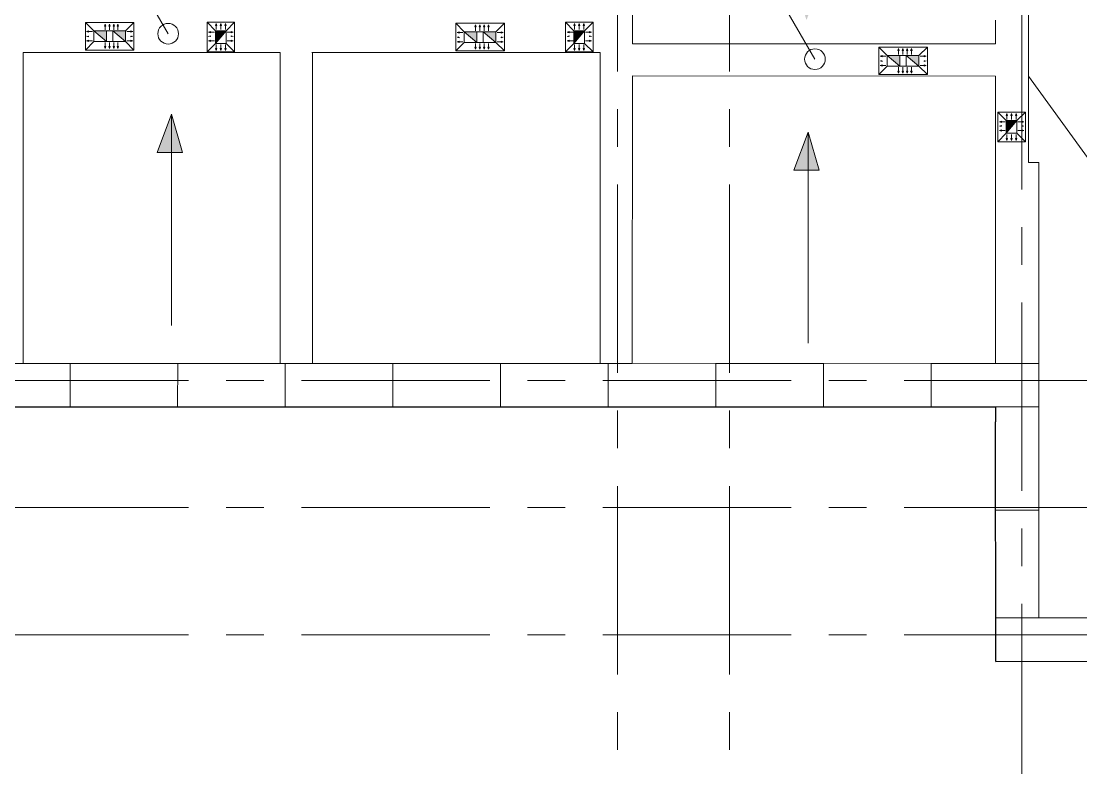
# Model space of a CAD drawing. Header units: millimetres. Extents: x -689206 to 4969298, y -1019800 to 703299.
# Drawn here: x 668701 to 681201, y -646991 to -638185 of the extents above; entities that cross this region are included whole.
import ezdxf

# ---------------------------------------------------------------- set-up
doc = ezdxf.new("R2010")
doc.units = ezdxf.units.MM
doc.linetypes.add('JIS_02_4.0', pattern=[5.5, 4, -1.5])
doc.linetypes.add('осеваяX2', pattern=[101.6, 63.5, -12.7, 12.7, -12.7])
doc.layers.add('кровля', color=211, linetype='Continuous')
doc.layers.add('четотам', color=7, linetype='Continuous')
for name, color, linetype, lineweight in [('несущие', 7, 'Continuous', 30), ('РАЗМЕРЫ', 7, 'Continuous', 9), ('сваи', 7, 'JIS_02_4.0', 30), ('стены', 7, 'Continuous', 20)]:
    doc.layers.add(name, color=color, linetype=linetype, lineweight=lineweight)

msp = doc.modelspace()

# ---------------------------------------------------------------- hatches: boundary and pattern name
at = {"layer": 'кровля', "lineweight": 5}
h = msp.add_hatch(color=7, dxfattribs=at)
h.dxf.hatch_style = 1
h.paths.add_polyline_path([(669689.8, -638242.2), (669698, -638242.2), (669689.8, -638218.5)])
h.paths.add_polyline_path([(669681.7, -638242.2), (669689.8, -638242.2), (669689.8, -638218.5)])
h = msp.add_hatch(color=7, dxfattribs=at)
h.dxf.hatch_style = 1
h.paths.add_polyline_path([(669741.1, -638218.5), (669733, -638242.2), (669741.1, -638242.2)])
h.paths.add_polyline_path([(669741.1, -638218.5), (669741.1, -638242.2), (669749.2, -638242.2)])
h = msp.add_hatch(color=7, dxfattribs=at)
h.dxf.hatch_style = 1
h.paths.add_polyline_path([(669792.3, -638218.5), (669784.2, -638242.2), (669792.3, -638242.2)])
h.paths.add_polyline_path([(669792.3, -638218.5), (669792.3, -638242.2), (669800.5, -638242.2)])
h = msp.add_hatch(color=7, dxfattribs=at)
h.dxf.hatch_style = 1
h.paths.add_polyline_path([(669842.1, -638218.5), (669834, -638242.2), (669842.1, -638242.2)])
h.paths.add_polyline_path([(669842.1, -638218.5), (669842.1, -638242.2), (669850.3, -638242.2)])
at = {"layer": 'кровля', "lineweight": 5, "true_color": 0x000000}
h = msp.add_hatch(color=18, dxfattribs=at)
h.dxf.hatch_style = 1
h.paths.add_polyline_path([(671000.3, -638237.3), (671008.4, -638237.3), (671000.3, -638213.7)])
h.paths.add_polyline_path([(670992.1, -638237.3), (671000.3, -638237.3), (671000.3, -638213.7)])
h = msp.add_hatch(color=18, dxfattribs=at)
h.dxf.hatch_style = 1
h.paths.add_polyline_path([(671055.6, -638237.3), (671063.7, -638237.3), (671055.6, -638213.7)])
h.paths.add_polyline_path([(671047.4, -638237.3), (671055.6, -638237.3), (671055.6, -638213.7)])
h = msp.add_hatch(color=18, dxfattribs=at)
h.dxf.hatch_style = 1
h.paths.add_polyline_path([(671110.8, -638213.7), (671102.7, -638237.3), (671110.8, -638237.3)])
h.paths.add_polyline_path([(671110.8, -638213.7), (671110.8, -638237.3), (671119, -638237.3)])
at = {"layer": 'кровля', "lineweight": 5}
h = msp.add_hatch(color=7, dxfattribs=at)
h.dxf.hatch_style = 1
h.paths.add_polyline_path([(674059.8, -638252.2), (674068, -638252.2), (674059.8, -638228.5)])
h.paths.add_polyline_path([(674051.7, -638252.2), (674059.8, -638252.2), (674059.8, -638228.5)])
h = msp.add_hatch(color=7, dxfattribs=at)
h.dxf.hatch_style = 1
h.paths.add_polyline_path([(674111.1, -638228.5), (674103, -638252.2), (674111.1, -638252.2)])
h.paths.add_polyline_path([(674111.1, -638228.5), (674111.1, -638252.2), (674119.2, -638252.2)])
h = msp.add_hatch(color=7, dxfattribs=at)
h.dxf.hatch_style = 1
h.paths.add_polyline_path([(674162.3, -638228.5), (674154.2, -638252.2), (674162.3, -638252.2)])
h.paths.add_polyline_path([(674162.3, -638228.5), (674162.3, -638252.2), (674170.5, -638252.2)])
h = msp.add_hatch(color=7, dxfattribs=at)
h.dxf.hatch_style = 1
h.paths.add_polyline_path([(674212.1, -638228.5), (674204, -638252.2), (674212.1, -638252.2)])
h.paths.add_polyline_path([(674212.1, -638228.5), (674212.1, -638252.2), (674220.3, -638252.2)])
at = {"layer": 'кровля', "lineweight": 5, "true_color": 0x000000}
h = msp.add_hatch(color=18, dxfattribs=at)
h.dxf.hatch_style = 1
h.paths.add_polyline_path([(675229.2, -638237.3), (675237.4, -638237.3), (675229.2, -638213.7)])
h.paths.add_polyline_path([(675221.1, -638237.3), (675229.2, -638237.3), (675229.2, -638213.7)])
h = msp.add_hatch(color=18, dxfattribs=at)
h.dxf.hatch_style = 1
h.paths.add_polyline_path([(675284.5, -638237.3), (675292.6, -638237.3), (675284.5, -638213.7)])
h.paths.add_polyline_path([(675276.4, -638237.3), (675284.5, -638237.3), (675284.5, -638213.7)])
h = msp.add_hatch(color=18, dxfattribs=at)
h.dxf.hatch_style = 1
h.paths.add_polyline_path([(675339.8, -638213.7), (675331.6, -638237.3), (675339.8, -638237.3)])
h.paths.add_polyline_path([(675339.8, -638213.7), (675339.8, -638237.3), (675347.9, -638237.3)])
at = {"layer": 'кровля', "lineweight": 5}
h = msp.add_hatch(color=7, dxfattribs=at)
h.dxf.hatch_style = 1
h.paths.add_polyline_path([(669472.6, -638307.2), (669496.2, -638315.4), (669496.2, -638307.2)])
h.paths.add_polyline_path([(669472.6, -638307.2), (669496.2, -638307.2), (669496.2, -638299.1)])
h = msp.add_hatch(color=7, dxfattribs=at)
h.dxf.hatch_style = 1
h.paths.add_polyline_path([(669472.6, -638362.5), (669496.2, -638370.7), (669496.2, -638362.5)])
h.paths.add_polyline_path([(669472.6, -638362.5), (669496.2, -638362.5), (669496.2, -638354.4)])
h = msp.add_hatch(color=7, dxfattribs=at)
h.dxf.hatch_style = 1
h.paths.add_polyline_path([(669992.8, -638307.2), (669992.8, -638315.4), (670016.4, -638307.2)])
h.paths.add_polyline_path([(669992.8, -638299.1), (669992.8, -638307.2), (670016.4, -638307.2)])
h = msp.add_hatch(color=7, dxfattribs=at)
h.dxf.hatch_style = 1
h.paths.add_polyline_path([(669992.8, -638362.5), (669992.8, -638370.7), (670016.4, -638362.5)])
h.paths.add_polyline_path([(669992.8, -638354.4), (669992.8, -638362.5), (670016.4, -638362.5)])
at = {"layer": 'кровля', "lineweight": 5, "true_color": 0x000000}
h = msp.add_hatch(color=18, dxfattribs=at)
h.dxf.hatch_style = 1
h.paths.add_polyline_path([(670911.6, -638313.1), (670935.2, -638321.2), (670935.2, -638313.1)])
h.paths.add_polyline_path([(670911.6, -638313.1), (670935.2, -638313.1), (670935.2, -638304.9)])
h = msp.add_hatch(color=18, dxfattribs=at)
h.dxf.hatch_style = 1
h.paths.add_polyline_path([(670911.6, -638364.3), (670935.2, -638372.5), (670935.2, -638364.3)])
h.paths.add_polyline_path([(670911.6, -638364.3), (670935.2, -638364.3), (670935.2, -638356.2)])
h = msp.add_hatch(color=18, dxfattribs=at)
h.dxf.hatch_style = 1
h.paths.add_polyline_path([(671175.9, -638313.1), (671175.9, -638321.2), (671199.5, -638313.1)])
h.paths.add_polyline_path([(671175.9, -638304.9), (671175.9, -638313.1), (671199.5, -638313.1)])
h = msp.add_hatch(color=18, dxfattribs=at)
h.dxf.hatch_style = 1
h.paths.add_polyline_path([(671175.9, -638364.3), (671175.9, -638372.5), (671199.5, -638364.3)])
h.paths.add_polyline_path([(671175.9, -638356.2), (671175.9, -638364.3), (671199.5, -638364.3)])
at = {"layer": 'кровля', "lineweight": 5}
h = msp.add_hatch(color=7, dxfattribs=at)
h.dxf.hatch_style = 1
h.paths.add_polyline_path([(673842.6, -638317.2), (673866.2, -638325.4), (673866.2, -638317.2)])
h.paths.add_polyline_path([(673842.6, -638317.2), (673866.2, -638317.2), (673866.2, -638309.1)])
h = msp.add_hatch(color=7, dxfattribs=at)
h.dxf.hatch_style = 1
h.paths.add_polyline_path([(673842.6, -638372.5), (673866.2, -638380.7), (673866.2, -638372.5)])
h.paths.add_polyline_path([(673842.6, -638372.5), (673866.2, -638372.5), (673866.2, -638364.4)])
h = msp.add_hatch(color=7, dxfattribs=at)
h.dxf.hatch_style = 1
h.paths.add_polyline_path([(674362.8, -638317.2), (674362.8, -638325.4), (674386.4, -638317.2)])
h.paths.add_polyline_path([(674362.8, -638309.1), (674362.8, -638317.2), (674386.4, -638317.2)])
h = msp.add_hatch(color=7, dxfattribs=at)
h.dxf.hatch_style = 1
h.paths.add_polyline_path([(674362.8, -638372.5), (674362.8, -638380.7), (674386.4, -638372.5)])
h.paths.add_polyline_path([(674362.8, -638364.4), (674362.8, -638372.5), (674386.4, -638372.5)])
at = {"layer": 'кровля', "lineweight": 5, "true_color": 0x000000}
h = msp.add_hatch(color=18, dxfattribs=at)
h.dxf.hatch_style = 1
h.paths.add_polyline_path([(675140.5, -638313.1), (675164.2, -638321.2), (675164.2, -638313.1)])
h.paths.add_polyline_path([(675140.5, -638313.1), (675164.2, -638313.1), (675164.2, -638304.9)])
h = msp.add_hatch(color=18, dxfattribs=at)
h.dxf.hatch_style = 1
h.paths.add_polyline_path([(675140.5, -638364.3), (675164.2, -638372.5), (675164.2, -638364.3)])
h.paths.add_polyline_path([(675140.5, -638364.3), (675164.2, -638364.3), (675164.2, -638356.2)])
h = msp.add_hatch(color=18, dxfattribs=at)
h.dxf.hatch_style = 1
h.paths.add_polyline_path([(675404.8, -638313.1), (675404.8, -638321.2), (675428.5, -638313.1)])
h.paths.add_polyline_path([(675404.8, -638304.9), (675404.8, -638313.1), (675428.5, -638313.1)])
h = msp.add_hatch(color=18, dxfattribs=at)
h.dxf.hatch_style = 1
h.paths.add_polyline_path([(675404.8, -638364.3), (675404.8, -638372.5), (675428.5, -638364.3)])
h.paths.add_polyline_path([(675404.8, -638356.2), (675404.8, -638364.3), (675428.5, -638364.3)])
at = {"layer": 'кровля', "lineweight": 5}
h = msp.add_hatch(color=7, dxfattribs=at)
h.dxf.hatch_style = 1
h.paths.add_polyline_path([(669496.2, -638417.8), (669496.2, -638409.7), (669472.6, -638417.8)])
h.paths.add_polyline_path([(669496.2, -638425.9), (669496.2, -638417.8), (669472.6, -638417.8)])
h = msp.add_hatch(color=7, dxfattribs=at)
h.dxf.hatch_style = 1
h.paths.add_polyline_path([(669689.8, -638506.5), (669698, -638482.9), (669689.8, -638482.9)])
h.paths.add_polyline_path([(669689.8, -638506.5), (669689.8, -638482.9), (669681.7, -638482.9)])
h = msp.add_hatch(color=7, dxfattribs=at)
h.dxf.hatch_style = 1
h.paths.add_polyline_path([(669741.1, -638482.9), (669733, -638482.9), (669741.1, -638506.5)])
h.paths.add_polyline_path([(669749.2, -638482.9), (669741.1, -638482.9), (669741.1, -638506.5)])
h = msp.add_hatch(color=7, dxfattribs=at)
h.dxf.hatch_style = 1
h.paths.add_polyline_path([(669792.3, -638482.9), (669784.2, -638482.9), (669792.3, -638506.5)])
h.paths.add_polyline_path([(669800.5, -638482.9), (669792.3, -638482.9), (669792.3, -638506.5)])
h = msp.add_hatch(color=7, dxfattribs=at)
h.dxf.hatch_style = 1
h.paths.add_polyline_path([(669842.1, -638482.9), (669834, -638482.9), (669842.1, -638506.5)])
h.paths.add_polyline_path([(669850.3, -638482.9), (669842.1, -638482.9), (669842.1, -638506.5)])
h = msp.add_hatch(color=7, dxfattribs=at)
h.dxf.hatch_style = 1
h.paths.add_polyline_path([(670016.4, -638417.8), (669992.8, -638409.7), (669992.8, -638417.8)])
h.paths.add_polyline_path([(670016.4, -638417.8), (669992.8, -638417.8), (669992.8, -638425.9)])
at = {"layer": 'кровля', "lineweight": 5, "true_color": 0x000000}
h = msp.add_hatch(color=18, dxfattribs=at)
h.dxf.hatch_style = 1
h.paths.add_polyline_path([(670935.2, -638415.6), (670935.2, -638407.4), (670911.6, -638415.6)])
h.paths.add_polyline_path([(670935.2, -638423.7), (670935.2, -638415.6), (670911.6, -638415.6)])
h = msp.add_hatch(color=18, dxfattribs=at)
h.dxf.hatch_style = 1
h.paths.add_polyline_path([(671000.3, -638531.3), (671008.4, -638507.7), (671000.3, -638507.7)])
h.paths.add_polyline_path([(671000.3, -638531.3), (671000.3, -638507.7), (670992.1, -638507.7)])
h = msp.add_hatch(color=18, dxfattribs=at)
h.dxf.hatch_style = 1
h.paths.add_polyline_path([(671055.6, -638531.3), (671063.7, -638507.7), (671055.6, -638507.7)])
h.paths.add_polyline_path([(671055.6, -638531.3), (671055.6, -638507.7), (671047.4, -638507.7)])
h = msp.add_hatch(color=18, dxfattribs=at)
h.dxf.hatch_style = 1
h.paths.add_polyline_path([(671110.8, -638507.7), (671102.7, -638507.7), (671110.8, -638531.3)])
h.paths.add_polyline_path([(671119, -638507.7), (671110.8, -638507.7), (671110.8, -638531.3)])
h = msp.add_hatch(color=18, dxfattribs=at)
h.dxf.hatch_style = 1
h.paths.add_polyline_path([(671199.5, -638415.6), (671175.9, -638407.4), (671175.9, -638415.6)])
h.paths.add_polyline_path([(671199.5, -638415.6), (671175.9, -638415.6), (671175.9, -638423.7)])
at = {"layer": 'кровля', "lineweight": 5}
h = msp.add_hatch(color=7, dxfattribs=at)
h.dxf.hatch_style = 1
h.paths.add_polyline_path([(673866.2, -638427.8), (673866.2, -638419.7), (673842.6, -638427.8)])
h.paths.add_polyline_path([(673866.2, -638435.9), (673866.2, -638427.8), (673842.6, -638427.8)])
h = msp.add_hatch(color=7, dxfattribs=at)
h.dxf.hatch_style = 1
h.paths.add_polyline_path([(674059.8, -638516.5), (674068, -638492.9), (674059.8, -638492.9)])
h.paths.add_polyline_path([(674059.8, -638516.5), (674059.8, -638492.9), (674051.7, -638492.9)])
h = msp.add_hatch(color=7, dxfattribs=at)
h.dxf.hatch_style = 1
h.paths.add_polyline_path([(674111.1, -638492.9), (674103, -638492.9), (674111.1, -638516.5)])
h.paths.add_polyline_path([(674119.2, -638492.9), (674111.1, -638492.9), (674111.1, -638516.5)])
h = msp.add_hatch(color=7, dxfattribs=at)
h.dxf.hatch_style = 1
h.paths.add_polyline_path([(674162.3, -638492.9), (674154.2, -638492.9), (674162.3, -638516.5)])
h.paths.add_polyline_path([(674170.5, -638492.9), (674162.3, -638492.9), (674162.3, -638516.5)])
h = msp.add_hatch(color=7, dxfattribs=at)
h.dxf.hatch_style = 1
h.paths.add_polyline_path([(674212.1, -638492.9), (674204, -638492.9), (674212.1, -638516.5)])
h.paths.add_polyline_path([(674220.3, -638492.9), (674212.1, -638492.9), (674212.1, -638516.5)])
h = msp.add_hatch(color=7, dxfattribs=at)
h.dxf.hatch_style = 1
h.paths.add_polyline_path([(674386.4, -638427.8), (674362.8, -638419.7), (674362.8, -638427.8)])
h.paths.add_polyline_path([(674386.4, -638427.8), (674362.8, -638427.8), (674362.8, -638435.9)])
at = {"layer": 'кровля', "lineweight": 5, "true_color": 0x000000}
h = msp.add_hatch(color=18, dxfattribs=at)
h.dxf.hatch_style = 1
h.paths.add_polyline_path([(675164.2, -638415.6), (675164.2, -638407.4), (675140.5, -638415.6)])
h.paths.add_polyline_path([(675164.2, -638423.7), (675164.2, -638415.6), (675140.5, -638415.6)])
h = msp.add_hatch(color=18, dxfattribs=at)
h.dxf.hatch_style = 1
h.paths.add_polyline_path([(675229.2, -638531.3), (675237.4, -638507.7), (675229.2, -638507.7)])
h.paths.add_polyline_path([(675229.2, -638531.3), (675229.2, -638507.7), (675221.1, -638507.7)])
h = msp.add_hatch(color=18, dxfattribs=at)
h.dxf.hatch_style = 1
h.paths.add_polyline_path([(675284.5, -638531.3), (675292.6, -638507.7), (675284.5, -638507.7)])
h.paths.add_polyline_path([(675284.5, -638531.3), (675284.5, -638507.7), (675276.4, -638507.7)])
h = msp.add_hatch(color=18, dxfattribs=at)
h.dxf.hatch_style = 1
h.paths.add_polyline_path([(675339.8, -638507.7), (675331.6, -638507.7), (675339.8, -638531.3)])
h.paths.add_polyline_path([(675347.9, -638507.7), (675339.8, -638507.7), (675339.8, -638531.3)])
h = msp.add_hatch(color=18, dxfattribs=at)
h.dxf.hatch_style = 1
h.paths.add_polyline_path([(675428.5, -638415.6), (675404.8, -638407.4), (675404.8, -638415.6)])
h.paths.add_polyline_path([(675428.5, -638415.6), (675404.8, -638415.6), (675404.8, -638423.7)])
at = {"layer": 'кровля', "lineweight": 5}
h = msp.add_hatch(color=7, dxfattribs=at)
h.dxf.hatch_style = 1
h.paths.add_polyline_path([(679049.8, -638532.2), (679058, -638532.2), (679049.8, -638508.5)])
h.paths.add_polyline_path([(679041.7, -638532.2), (679049.8, -638532.2), (679049.8, -638508.5)])
h = msp.add_hatch(color=7, dxfattribs=at)
h.dxf.hatch_style = 1
h.paths.add_polyline_path([(679101.1, -638508.5), (679093, -638532.2), (679101.1, -638532.2)])
h.paths.add_polyline_path([(679101.1, -638508.5), (679101.1, -638532.2), (679109.2, -638532.2)])
h = msp.add_hatch(color=7, dxfattribs=at)
h.dxf.hatch_style = 1
h.paths.add_polyline_path([(679152.3, -638508.5), (679144.2, -638532.2), (679152.3, -638532.2)])
h.paths.add_polyline_path([(679152.3, -638508.5), (679152.3, -638532.2), (679160.5, -638532.2)])
h = msp.add_hatch(color=7, dxfattribs=at)
h.dxf.hatch_style = 1
h.paths.add_polyline_path([(679202.1, -638508.5), (679194, -638532.2), (679202.1, -638532.2)])
h.paths.add_polyline_path([(679202.1, -638508.5), (679202.1, -638532.2), (679210.3, -638532.2)])
h = msp.add_hatch(color=7, dxfattribs=at)
h.dxf.hatch_style = 1
h.paths.add_polyline_path([(678832.6, -638597.2), (678856.2, -638605.4), (678856.2, -638597.2)])
h.paths.add_polyline_path([(678832.6, -638597.2), (678856.2, -638597.2), (678856.2, -638589.1)])
h = msp.add_hatch(color=7, dxfattribs=at)
h.dxf.hatch_style = 1
h.paths.add_polyline_path([(678832.6, -638652.5), (678856.2, -638660.7), (678856.2, -638652.5)])
h.paths.add_polyline_path([(678832.6, -638652.5), (678856.2, -638652.5), (678856.2, -638644.4)])
h = msp.add_hatch(color=7, dxfattribs=at)
h.dxf.hatch_style = 1
h.paths.add_polyline_path([(679352.8, -638597.2), (679352.8, -638605.4), (679376.4, -638597.2)])
h.paths.add_polyline_path([(679352.8, -638589.1), (679352.8, -638597.2), (679376.4, -638597.2)])
h = msp.add_hatch(color=7, dxfattribs=at)
h.dxf.hatch_style = 1
h.paths.add_polyline_path([(679352.8, -638652.5), (679352.8, -638660.7), (679376.4, -638652.5)])
h.paths.add_polyline_path([(679352.8, -638644.4), (679352.8, -638652.5), (679376.4, -638652.5)])
h = msp.add_hatch(color=7, dxfattribs=at)
h.dxf.hatch_style = 1
h.paths.add_polyline_path([(678856.2, -638707.8), (678856.2, -638699.7), (678832.6, -638707.8)])
h.paths.add_polyline_path([(678856.2, -638715.9), (678856.2, -638707.8), (678832.6, -638707.8)])
h = msp.add_hatch(color=7, dxfattribs=at)
h.dxf.hatch_style = 1
h.paths.add_polyline_path([(679049.8, -638796.5), (679058, -638772.9), (679049.8, -638772.9)])
h.paths.add_polyline_path([(679049.8, -638796.5), (679049.8, -638772.9), (679041.7, -638772.9)])
h = msp.add_hatch(color=7, dxfattribs=at)
h.dxf.hatch_style = 1
h.paths.add_polyline_path([(679101.1, -638772.9), (679093, -638772.9), (679101.1, -638796.5)])
h.paths.add_polyline_path([(679109.2, -638772.9), (679101.1, -638772.9), (679101.1, -638796.5)])
h = msp.add_hatch(color=7, dxfattribs=at)
h.dxf.hatch_style = 1
h.paths.add_polyline_path([(679152.3, -638772.9), (679144.2, -638772.9), (679152.3, -638796.5)])
h.paths.add_polyline_path([(679160.5, -638772.9), (679152.3, -638772.9), (679152.3, -638796.5)])
h = msp.add_hatch(color=7, dxfattribs=at)
h.dxf.hatch_style = 1
h.paths.add_polyline_path([(679202.1, -638772.9), (679194, -638772.9), (679202.1, -638796.5)])
h.paths.add_polyline_path([(679210.3, -638772.9), (679202.1, -638772.9), (679202.1, -638796.5)])
h = msp.add_hatch(color=7, dxfattribs=at)
h.dxf.hatch_style = 1
h.paths.add_polyline_path([(679376.4, -638707.8), (679352.8, -638699.7), (679352.8, -638707.8)])
h.paths.add_polyline_path([(679376.4, -638707.8), (679352.8, -638707.8), (679352.8, -638715.9)])
at = {"layer": 'кровля', "lineweight": 5, "true_color": 0x000000}
h = msp.add_hatch(color=18, dxfattribs=at)
h.dxf.hatch_style = 1
h.paths.add_polyline_path([(680329.2, -639297.3), (680337.4, -639297.3), (680329.2, -639273.7)])
h.paths.add_polyline_path([(680321.1, -639297.3), (680329.2, -639297.3), (680329.2, -639273.7)])
h = msp.add_hatch(color=18, dxfattribs=at)
h.dxf.hatch_style = 1
h.paths.add_polyline_path([(680384.5, -639297.3), (680392.6, -639297.3), (680384.5, -639273.7)])
h.paths.add_polyline_path([(680376.4, -639297.3), (680384.5, -639297.3), (680384.5, -639273.7)])
h = msp.add_hatch(color=18, dxfattribs=at)
h.dxf.hatch_style = 1
h.paths.add_polyline_path([(680439.8, -639273.7), (680431.6, -639297.3), (680439.8, -639297.3)])
h.paths.add_polyline_path([(680439.8, -639273.7), (680439.8, -639297.3), (680447.9, -639297.3)])
h = msp.add_hatch(color=18, dxfattribs=at)
h.dxf.hatch_style = 1
h.paths.add_polyline_path([(680240.5, -639373.1), (680264.2, -639381.2), (680264.2, -639373.1)])
h.paths.add_polyline_path([(680240.5, -639373.1), (680264.2, -639373.1), (680264.2, -639364.9)])
h = msp.add_hatch(color=18, dxfattribs=at)
h.dxf.hatch_style = 1
h.paths.add_polyline_path([(680504.8, -639373.1), (680504.8, -639381.2), (680528.5, -639373.1)])
h.paths.add_polyline_path([(680504.8, -639364.9), (680504.8, -639373.1), (680528.5, -639373.1)])
h = msp.add_hatch(color=18, dxfattribs=at)
h.dxf.hatch_style = 1
h.paths.add_polyline_path([(680240.5, -639424.3), (680264.2, -639432.5), (680264.2, -639424.3)])
h.paths.add_polyline_path([(680240.5, -639424.3), (680264.2, -639424.3), (680264.2, -639416.2)])
h = msp.add_hatch(color=18, dxfattribs=at)
h.dxf.hatch_style = 1
h.paths.add_polyline_path([(680264.2, -639475.6), (680264.2, -639467.4), (680240.5, -639475.6)])
h.paths.add_polyline_path([(680264.2, -639483.7), (680264.2, -639475.6), (680240.5, -639475.6)])
h = msp.add_hatch(color=18, dxfattribs=at)
h.dxf.hatch_style = 1
h.paths.add_polyline_path([(680504.8, -639424.3), (680504.8, -639432.5), (680528.5, -639424.3)])
h.paths.add_polyline_path([(680504.8, -639416.2), (680504.8, -639424.3), (680528.5, -639424.3)])
h = msp.add_hatch(color=18, dxfattribs=at)
h.dxf.hatch_style = 1
h.paths.add_polyline_path([(680528.5, -639475.6), (680504.8, -639467.4), (680504.8, -639475.6)])
h.paths.add_polyline_path([(680528.5, -639475.6), (680504.8, -639475.6), (680504.8, -639483.7)])
h = msp.add_hatch(color=18, dxfattribs=at)
h.dxf.hatch_style = 1
h.paths.add_polyline_path([(680329.2, -639591.3), (680337.4, -639567.7), (680329.2, -639567.7)])
h.paths.add_polyline_path([(680329.2, -639591.3), (680329.2, -639567.7), (680321.1, -639567.7)])
h = msp.add_hatch(color=18, dxfattribs=at)
h.dxf.hatch_style = 1
h.paths.add_polyline_path([(680384.5, -639591.3), (680392.6, -639567.7), (680384.5, -639567.7)])
h.paths.add_polyline_path([(680384.5, -639591.3), (680384.5, -639567.7), (680376.4, -639567.7)])
h = msp.add_hatch(color=18, dxfattribs=at)
h.dxf.hatch_style = 1
h.paths.add_polyline_path([(680439.8, -639567.7), (680431.6, -639567.7), (680439.8, -639591.3)])
h.paths.add_polyline_path([(680447.9, -639567.7), (680439.8, -639567.7), (680439.8, -639591.3)])
at = {"layer": 'РАЗМЕРЫ', "lineweight": 5, "ltscale": 150}
h = msp.add_hatch(color=256, dxfattribs=at)
h.dxf.hatch_style = 1
h.paths.add_polyline_path([(669931.4, -638425), (669931.4, -638300), (669781.4, -638300)])
h.paths.add_polyline_path([(669707.6, -638425), (669707.6, -638300), (669557.6, -638300)])
h = msp.add_hatch(color=256, dxfattribs=at)
h.dxf.hatch_style = 1
h.paths.add_polyline_path([(671118.1, -638297.5), (670993.1, -638297.5), (670993.1, -638447.5)])
h = msp.add_hatch(color=256, dxfattribs=at)
h.dxf.hatch_style = 1
h.paths.add_polyline_path([(674301.4, -638435), (674301.4, -638310), (674151.4, -638310)])
h.paths.add_polyline_path([(674077.6, -638435), (674077.6, -638310), (673927.6, -638310)])
h = msp.add_hatch(color=256, dxfattribs=at)
h.dxf.hatch_style = 1
h.paths.add_polyline_path([(675347, -638297.5), (675222, -638297.5), (675222, -638447.5)])
h = msp.add_hatch(color=256, dxfattribs=at)
h.dxf.hatch_style = 1
h.paths.add_polyline_path([(679291.4, -638715), (679291.4, -638590), (679141.4, -638590)])
h.paths.add_polyline_path([(679067.6, -638715), (679067.6, -638590), (678917.6, -638590)])
h = msp.add_hatch(color=256, dxfattribs=at)
h.dxf.hatch_style = 1
h.paths.add_polyline_path([(680447, -639357.5), (680322, -639357.5), (680322, -639507.5)])
at = {"layer": 'сваи', "linetype": 'ByBlock', "lineweight": 20, "ltscale": 35}
h = msp.add_hatch(color=256, dxfattribs=at)
h.dxf.hatch_style = 1
h.paths.add_polyline_path([(667034.5, -637792.5), (666904.5, -637792.5), (666930.8, -637883.6), (667034.5, -637883.6)])
h.paths.add_polyline_path([(667204.5, -637792.5), (667034.5, -637792.5), (667034.5, -637883.6), (667170.1, -637883.6)])
h.paths.add_polyline_path([(667034.5, -637920.3), (666941.4, -637920.3), (667034.5, -638242.5)])
h.paths.add_polyline_path([(667156.2, -637920.3), (667034.5, -637920.3), (667034.5, -638242.5)])
h.paths.add_polyline_path([(667170.1, -637883.6), (667034.5, -637883.6), (667034.5, -637920.3), (667156.2, -637920.3)])
h.paths.add_polyline_path([(667034.5, -637883.6), (666930.8, -637883.6), (666941.4, -637920.3), (667034.5, -637920.3)])
h.paths.add_polyline_path([(670454.5, -637573.6), (670397, -637573.6), (670454.5, -637772.5)])
h.paths.add_polyline_path([(670529.7, -637573.6), (670454.5, -637573.6), (670454.5, -637772.5)])
h.paths.add_polyline_path([(670454.5, -637322.5), (670324.5, -637322.5), (670397, -637573.6), (670454.5, -637573.6)])
h.paths.add_polyline_path([(670624.5, -637322.5), (670454.5, -637322.5), (670454.5, -637573.6), (670529.7, -637573.6)])
h.paths.add_polyline_path([(670474.5, -639282.5), (670304.5, -639732.5), (670474.5, -639732.5)])
h.paths.add_polyline_path([(670474.5, -639282.5), (670474.5, -639732.5), (670604.5, -639732.5)])
h.paths.add_polyline_path([(666974.5, -639362.5), (666974.5, -639812.5), (667104.5, -639812.5)])
h.paths.add_polyline_path([(666974.5, -639362.5), (666804.5, -639812.5), (666974.5, -639812.5)])
h.paths.add_polyline_path([(660765.7, -642079.6), (660683.2, -642130.9), (660854.5, -642222.5)])
h.paths.add_polyline_path([(660850.7, -642026.8), (660765.7, -642079.6), (660854.5, -642222.5)])
h.paths.add_polyline_path([(661384.5, -643172.5), (661381.9, -643368.3), (661468.6, -643318.2)])
h.paths.add_polyline_path([(661384.5, -643172.5), (661468.6, -643318.2), (661552.8, -643269.7)])
h.paths.add_polyline_path([(677984.5, -639492.5), (677814.5, -639942.5), (677984.5, -639942.5)])
h.paths.add_polyline_path([(677984.5, -639492.5), (677984.5, -639942.5), (678114.5, -639942.5)])
h.paths.add_polyline_path([(678134.5, -637722.3), (677964.5, -637722.3), (677964.5, -637873.6), (678077.4, -637873.6)])
h.paths.add_polyline_path([(677964.5, -637722.3), (677834.5, -637722.3), (677878.2, -637873.6), (677964.5, -637873.6)])
h.paths.add_polyline_path([(678059.7, -637920.3), (677964.5, -637920.3), (677964.5, -638172.3)])
h.paths.add_polyline_path([(677964.5, -637920.3), (677891.7, -637920.3), (677964.5, -638172.3)])
h.paths.add_polyline_path([(678077.4, -637873.6), (677964.5, -637873.6), (677964.5, -637920.3), (678059.7, -637920.3)])
h.paths.add_polyline_path([(677964.5, -637873.6), (677878.2, -637873.6), (677891.7, -637920.3), (677964.5, -637920.3)])
h.paths.add_polyline_path([(682808.2, -643072.5), (682687.4, -643189.7), (682755.1, -643259.4)])
h.paths.add_polyline_path([(682808.2, -643072.5), (682617.7, -643117.8), (682687.4, -643189.7)])
h.paths.add_polyline_path([(683541.4, -642148.5), (683458.2, -642092.8), (683364.5, -642232.5)])
h.paths.add_polyline_path([(683458.2, -642092.8), (683377.5, -642038.7), (683364.5, -642232.5)])

# ---------------------------------------------------------------- linework, layer by layer
at = {"layer": 'кровля', "color": 7, "lineweight": 5}
for p, q in [((669557.6, -638300), (669457.6, -638200)), ((669689.8, -638218.5), (669681.7, -638242.2)), ((669681.7, -638242.2), (669689.8, -638242.2)), ((669689.8, -638288.5), (669689.8, -638218.5)), ((669689.8, -638218.5), (669698, -638242.2)), ((669698, -638242.2), (669689.8, -638242.2)), ((669741.1, -638218.5), (669733, -638242.2)), ((669733, -638242.2), (669741.1, -638242.2)), ((669741.1, -638288.5), (669741.1, -638218.5)), ((669741.1, -638218.5), (669749.2, -638242.2)), ((669749.2, -638242.2), (669741.1, -638242.2)), ((669792.3, -638218.5), (669784.2, -638242.2)), ((669784.2, -638242.2), (669792.3, -638242.2)), ((669792.3, -638288.5), (669792.3, -638218.5)), ((669792.3, -638218.5), (669800.5, -638242.2)), ((669800.5, -638242.2), (669792.3, -638242.2)), ((669842.1, -638218.5), (669834, -638242.2)), ((669834, -638242.2), (669842.1, -638242.2)), ((669842.1, -638288.5), (669842.1, -638218.5)), ((669842.1, -638218.5), (669850.3, -638242.2)), ((669850.3, -638242.2), (669842.1, -638242.2)), ((669931.4, -638300), (670031.4, -638200)), ((673927.6, -638310), (673827.6, -638210)), ((674059.8, -638228.5), (674051.7, -638252.2)), ((674051.7, -638252.2), (674059.8, -638252.2)), ((674059.8, -638298.5), (674059.8, -638228.5)), ((674059.8, -638228.5), (674068, -638252.2)), ((674068, -638252.2), (674059.8, -638252.2)), ((674111.1, -638228.5), (674103, -638252.2)), ((674103, -638252.2), (674111.1, -638252.2)), ((674111.1, -638298.5), (674111.1, -638228.5)), ((674111.1, -638228.5), (674119.2, -638252.2)), ((674119.2, -638252.2), (674111.1, -638252.2)), ((674162.3, -638228.5), (674154.2, -638252.2)), ((674154.2, -638252.2), (674162.3, -638252.2)), ((674162.3, -638298.5), (674162.3, -638228.5)), ((674162.3, -638228.5), (674170.5, -638252.2)), ((674170.5, -638252.2), (674162.3, -638252.2)), ((674212.1, -638228.5), (674204, -638252.2)), ((674204, -638252.2), (674212.1, -638252.2)), ((674212.1, -638298.5), (674212.1, -638228.5)), ((674212.1, -638228.5), (674220.3, -638252.2)), ((674220.3, -638252.2), (674212.1, -638252.2)), ((674301.4, -638310), (674401.4, -638210)), ((669472.6, -638307.2), (669496.2, -638299.1)), ((669542.6, -638307.2), (669472.6, -638307.2)), ((669472.6, -638307.2), (669496.2, -638315.4)), ((669472.6, -638362.5), (669496.2, -638370.7)), ((669496.2, -638299.1), (669496.2, -638307.2)), ((669496.2, -638315.4), (669496.2, -638307.2)), ((669496.2, -638370.7), (669496.2, -638362.5)), ((669946.4, -638307.2), (670016.4, -638307.2)), ((670016.4, -638307.2), (669992.8, -638299.1)), ((669992.8, -638299.1), (669992.8, -638307.2)), ((670016.4, -638307.2), (669992.8, -638315.4)), ((669992.8, -638315.4), (669992.8, -638307.2)), ((670016.4, -638362.5), (669992.8, -638370.7)), ((669992.8, -638370.7), (669992.8, -638362.5)), ((673842.6, -638317.2), (673866.2, -638309.1)), ((673912.6, -638317.2), (673842.6, -638317.2)), ((673842.6, -638317.2), (673866.2, -638325.4)), ((673842.6, -638372.5), (673866.2, -638380.7)), ((673866.2, -638309.1), (673866.2, -638317.2)), ((673866.2, -638325.4), (673866.2, -638317.2)), ((673866.2, -638380.7), (673866.2, -638372.5)), ((674316.4, -638317.2), (674386.4, -638317.2)), ((674386.4, -638317.2), (674362.8, -638309.1)), ((674362.8, -638309.1), (674362.8, -638317.2)), ((674386.4, -638317.2), (674362.8, -638325.4)), ((674362.8, -638325.4), (674362.8, -638317.2)), ((674386.4, -638372.5), (674362.8, -638380.7)), ((674362.8, -638380.7), (674362.8, -638372.5)), ((669557.6, -638425), (669457.6, -638525)), ((669472.6, -638417.8), (669496.2, -638409.7)), ((669542.6, -638417.8), (669472.6, -638417.8)), ((669472.6, -638417.8), (669496.2, -638425.9)), ((669496.2, -638409.7), (669496.2, -638417.8)), ((669496.2, -638425.9), (669496.2, -638417.8)), ((669689.8, -638506.5), (669681.7, -638482.9)), ((669681.7, -638482.9), (669689.8, -638482.9)), ((669689.8, -638436.5), (669689.8, -638506.5)), ((669689.8, -638506.5), (669698, -638482.9)), ((669698, -638482.9), (669689.8, -638482.9)), ((669741.1, -638506.5), (669733, -638482.9)), ((669733, -638482.9), (669741.1, -638482.9)), ((669741.1, -638436.5), (669741.1, -638506.5)), ((669741.1, -638506.5), (669749.2, -638482.9)), ((669749.2, -638482.9), (669741.1, -638482.9)), ((669792.3, -638506.5), (669784.2, -638482.9)), ((669784.2, -638482.9), (669792.3, -638482.9)), ((669792.3, -638436.5), (669792.3, -638506.5)), ((669792.3, -638506.5), (669800.5, -638482.9)), ((669800.5, -638482.9), (669792.3, -638482.9)), ((669842.1, -638506.5), (669834, -638482.9)), ((669834, -638482.9), (669842.1, -638482.9)), ((669842.1, -638436.5), (669842.1, -638506.5)), ((669842.1, -638506.5), (669850.3, -638482.9)), ((669850.3, -638482.9), (669842.1, -638482.9)), ((669931.4, -638425), (670031.4, -638525)), ((669946.4, -638417.8), (670016.4, -638417.8)), ((670016.4, -638417.8), (669992.8, -638409.7)), ((669992.8, -638409.7), (669992.8, -638417.8)), ((670016.4, -638417.8), (669992.8, -638425.9)), ((669992.8, -638425.9), (669992.8, -638417.8)), ((673927.6, -638435), (673827.6, -638535)), ((673842.6, -638427.8), (673866.2, -638419.7)), ((673912.6, -638427.8), (673842.6, -638427.8)), ((673842.6, -638427.8), (673866.2, -638435.9)), ((673866.2, -638419.7), (673866.2, -638427.8)), ((673866.2, -638435.9), (673866.2, -638427.8)), ((674059.8, -638516.5), (674051.7, -638492.9)), ((674051.7, -638492.9), (674059.8, -638492.9)), ((674059.8, -638446.5), (674059.8, -638516.5)), ((674059.8, -638516.5), (674068, -638492.9)), ((674068, -638492.9), (674059.8, -638492.9)), ((674111.1, -638516.5), (674103, -638492.9)), ((674103, -638492.9), (674111.1, -638492.9)), ((674111.1, -638446.5), (674111.1, -638516.5)), ((674111.1, -638516.5), (674119.2, -638492.9)), ((674119.2, -638492.9), (674111.1, -638492.9)), ((674162.3, -638516.5), (674154.2, -638492.9)), ((674154.2, -638492.9), (674162.3, -638492.9)), ((674162.3, -638446.5), (674162.3, -638516.5)), ((674162.3, -638516.5), (674170.5, -638492.9)), ((674170.5, -638492.9), (674162.3, -638492.9)), ((674212.1, -638516.5), (674204, -638492.9)), ((674204, -638492.9), (674212.1, -638492.9)), ((674212.1, -638446.5), (674212.1, -638516.5)), ((674212.1, -638516.5), (674220.3, -638492.9)), ((674220.3, -638492.9), (674212.1, -638492.9)), ((674301.4, -638435), (674401.4, -638535)), ((674316.4, -638427.8), (674386.4, -638427.8)), ((674386.4, -638427.8), (674362.8, -638419.7)), ((674362.8, -638419.7), (674362.8, -638427.8)), ((674386.4, -638427.8), (674362.8, -638435.9)), ((674362.8, -638435.9), (674362.8, -638427.8)), ((678917.6, -638590), (678817.6, -638490)), ((679049.8, -638508.5), (679041.7, -638532.2)), ((679049.8, -638578.5), (679049.8, -638508.5)), ((679049.8, -638508.5), (679058, -638532.2)), ((679101.1, -638508.5), (679093, -638532.2)), ((679101.1, -638578.5), (679101.1, -638508.5)), ((679101.1, -638508.5), (679109.2, -638532.2)), ((679152.3, -638508.5), (679144.2, -638532.2)), ((679152.3, -638578.5), (679152.3, -638508.5)), ((679152.3, -638508.5), (679160.5, -638532.2)), ((679202.1, -638508.5), (679194, -638532.2)), ((679202.1, -638578.5), (679202.1, -638508.5)), ((679202.1, -638508.5), (679210.3, -638532.2)), ((679291.4, -638590), (679391.4, -638490)), ((678832.6, -638597.2), (678856.2, -638589.1)), ((678902.6, -638597.2), (678832.6, -638597.2)), ((678832.6, -638597.2), (678856.2, -638605.4)), ((678832.6, -638652.5), (678856.2, -638660.7)), ((678856.2, -638589.1), (678856.2, -638597.2)), ((678856.2, -638605.4), (678856.2, -638597.2)), ((678856.2, -638660.7), (678856.2, -638652.5)), ((679041.7, -638532.2), (679049.8, -638532.2)), ((679058, -638532.2), (679049.8, -638532.2)), ((679093, -638532.2), (679101.1, -638532.2)), ((679109.2, -638532.2), (679101.1, -638532.2)), ((679144.2, -638532.2), (679152.3, -638532.2)), ((679160.5, -638532.2), (679152.3, -638532.2)), ((679194, -638532.2), (679202.1, -638532.2)), ((679210.3, -638532.2), (679202.1, -638532.2)), ((679306.4, -638597.2), (679376.4, -638597.2)), ((679376.4, -638597.2), (679352.8, -638589.1)), ((679352.8, -638589.1), (679352.8, -638597.2)), ((679376.4, -638597.2), (679352.8, -638605.4)), ((679352.8, -638605.4), (679352.8, -638597.2)), ((679376.4, -638652.5), (679352.8, -638660.7)), ((679352.8, -638660.7), (679352.8, -638652.5)), ((678917.6, -638715), (678817.6, -638815)), ((678832.6, -638707.8), (678856.2, -638699.7)), ((678902.6, -638707.8), (678832.6, -638707.8)), ((678832.6, -638707.8), (678856.2, -638715.9)), ((678856.2, -638699.7), (678856.2, -638707.8)), ((678856.2, -638715.9), (678856.2, -638707.8)), ((679049.8, -638796.5), (679041.7, -638772.9)), ((679041.7, -638772.9), (679049.8, -638772.9)), ((679049.8, -638726.5), (679049.8, -638796.5)), ((679049.8, -638796.5), (679058, -638772.9)), ((679058, -638772.9), (679049.8, -638772.9)), ((679101.1, -638796.5), (679093, -638772.9)), ((679093, -638772.9), (679101.1, -638772.9)), ((679101.1, -638726.5), (679101.1, -638796.5)), ((679101.1, -638796.5), (679109.2, -638772.9)), ((679109.2, -638772.9), (679101.1, -638772.9)), ((679152.3, -638796.5), (679144.2, -638772.9)), ((679144.2, -638772.9), (679152.3, -638772.9)), ((679152.3, -638726.5), (679152.3, -638796.5)), ((679152.3, -638796.5), (679160.5, -638772.9)), ((679160.5, -638772.9), (679152.3, -638772.9)), ((679202.1, -638796.5), (679194, -638772.9)), ((679194, -638772.9), (679202.1, -638772.9)), ((679202.1, -638726.5), (679202.1, -638796.5)), ((679202.1, -638796.5), (679210.3, -638772.9)), ((679210.3, -638772.9), (679202.1, -638772.9)), ((679291.4, -638715), (679391.4, -638815)), ((679306.4, -638707.8), (679376.4, -638707.8)), ((679376.4, -638707.8), (679352.8, -638699.7)), ((679352.8, -638699.7), (679352.8, -638707.8)), ((679376.4, -638707.8), (679352.8, -638715.9)), ((679352.8, -638715.9), (679352.8, -638707.8))]:
    msp.add_line(p, q, dxfattribs=at)
at = {"layer": 'кровля', "color": 18, "lineweight": 5, "true_color": 0x000000}
for p, q in [((670993.1, -638297.5), (670893.1, -638197.5)), ((671000.3, -638213.7), (670992.1, -638237.3)), ((670992.1, -638237.3), (671000.3, -638237.3)), ((671000.3, -638283.7), (671000.3, -638213.7)), ((671000.3, -638213.7), (671008.4, -638237.3)), ((671008.4, -638237.3), (671000.3, -638237.3)), ((671055.6, -638213.7), (671047.4, -638237.3)), ((671047.4, -638237.3), (671055.6, -638237.3)), ((671055.6, -638283.7), (671055.6, -638213.7)), ((671055.6, -638213.7), (671063.7, -638237.3)), ((671063.7, -638237.3), (671055.6, -638237.3)), ((671110.8, -638213.7), (671102.7, -638237.3)), ((671102.7, -638237.3), (671110.8, -638237.3)), ((671110.8, -638283.7), (671110.8, -638213.7)), ((671110.8, -638213.7), (671119, -638237.3)), ((671119, -638237.3), (671110.8, -638237.3)), ((671118.1, -638297.5), (671218.1, -638197.5)), ((675222, -638297.5), (675122, -638197.5)), ((675229.2, -638213.7), (675221.1, -638237.3)), ((675221.1, -638237.3), (675229.2, -638237.3)), ((675229.2, -638283.7), (675229.2, -638213.7)), ((675229.2, -638213.7), (675237.4, -638237.3)), ((675237.4, -638237.3), (675229.2, -638237.3)), ((675284.5, -638213.7), (675276.4, -638237.3)), ((675276.4, -638237.3), (675284.5, -638237.3)), ((675284.5, -638283.7), (675284.5, -638213.7)), ((675284.5, -638213.7), (675292.6, -638237.3)), ((675292.6, -638237.3), (675284.5, -638237.3)), ((675339.8, -638213.7), (675331.6, -638237.3)), ((675331.6, -638237.3), (675339.8, -638237.3)), ((675339.8, -638283.7), (675339.8, -638213.7)), ((675339.8, -638213.7), (675347.9, -638237.3)), ((675347.9, -638237.3), (675339.8, -638237.3)), ((675347, -638297.5), (675447, -638197.5)), ((670911.6, -638313.1), (670935.2, -638304.9)), ((670981.6, -638313.1), (670911.6, -638313.1)), ((670911.6, -638313.1), (670935.2, -638321.2)), ((670911.6, -638364.3), (670935.2, -638356.2)), ((670935.2, -638304.9), (670935.2, -638313.1)), ((670935.2, -638321.2), (670935.2, -638313.1)), ((670935.2, -638356.2), (670935.2, -638364.3)), ((671129.5, -638313.1), (671199.5, -638313.1)), ((671199.5, -638313.1), (671175.9, -638304.9)), ((671175.9, -638304.9), (671175.9, -638313.1)), ((671199.5, -638313.1), (671175.9, -638321.2)), ((671175.9, -638321.2), (671175.9, -638313.1)), ((671199.5, -638364.3), (671175.9, -638356.2)), ((671175.9, -638356.2), (671175.9, -638364.3)), ((675140.5, -638313.1), (675164.2, -638304.9)), ((675210.5, -638313.1), (675140.5, -638313.1)), ((675140.5, -638313.1), (675164.2, -638321.2)), ((675140.5, -638364.3), (675164.2, -638356.2)), ((675164.2, -638304.9), (675164.2, -638313.1)), ((675164.2, -638321.2), (675164.2, -638313.1)), ((675164.2, -638356.2), (675164.2, -638364.3)), ((675358.5, -638313.1), (675428.5, -638313.1)), ((675428.5, -638313.1), (675404.8, -638304.9)), ((675404.8, -638304.9), (675404.8, -638313.1)), ((675428.5, -638313.1), (675404.8, -638321.2)), ((675404.8, -638321.2), (675404.8, -638313.1)), ((675428.5, -638364.3), (675404.8, -638356.2)), ((675404.8, -638356.2), (675404.8, -638364.3)), ((670993.1, -638447.5), (670893.1, -638547.5)), ((670911.6, -638415.6), (670935.2, -638407.4)), ((670981.6, -638415.6), (670911.6, -638415.6)), ((670911.6, -638415.6), (670935.2, -638423.7)), ((670935.2, -638407.4), (670935.2, -638415.6)), ((670935.2, -638423.7), (670935.2, -638415.6)), ((671000.3, -638531.3), (670992.1, -638507.7)), ((670992.1, -638507.7), (671000.3, -638507.7)), ((671000.3, -638461.3), (671000.3, -638531.3)), ((671000.3, -638531.3), (671008.4, -638507.7)), ((671008.4, -638507.7), (671000.3, -638507.7)), ((671055.6, -638531.3), (671047.4, -638507.7)), ((671047.4, -638507.7), (671055.6, -638507.7)), ((671055.6, -638461.3), (671055.6, -638531.3)), ((671055.6, -638531.3), (671063.7, -638507.7)), ((671063.7, -638507.7), (671055.6, -638507.7)), ((671110.8, -638531.3), (671102.7, -638507.7)), ((671102.7, -638507.7), (671110.8, -638507.7)), ((671110.8, -638461.3), (671110.8, -638531.3)), ((671110.8, -638531.3), (671119, -638507.7)), ((671119, -638507.7), (671110.8, -638507.7)), ((671118.1, -638447.5), (671218.1, -638547.5)), ((671129.5, -638415.6), (671199.5, -638415.6)), ((671199.5, -638415.6), (671175.9, -638407.4)), ((671175.9, -638407.4), (671175.9, -638415.6)), ((671199.5, -638415.6), (671175.9, -638423.7)), ((671175.9, -638423.7), (671175.9, -638415.6)), ((675222, -638447.5), (675122, -638547.5)), ((675140.5, -638415.6), (675164.2, -638407.4)), ((675210.5, -638415.6), (675140.5, -638415.6)), ((675140.5, -638415.6), (675164.2, -638423.7)), ((675164.2, -638407.4), (675164.2, -638415.6)), ((675164.2, -638423.7), (675164.2, -638415.6)), ((675229.2, -638531.3), (675221.1, -638507.7)), ((675221.1, -638507.7), (675229.2, -638507.7)), ((675229.2, -638461.3), (675229.2, -638531.3)), ((675229.2, -638531.3), (675237.4, -638507.7)), ((675237.4, -638507.7), (675229.2, -638507.7)), ((675284.5, -638531.3), (675276.4, -638507.7)), ((675276.4, -638507.7), (675284.5, -638507.7)), ((675284.5, -638461.3), (675284.5, -638531.3)), ((675284.5, -638531.3), (675292.6, -638507.7)), ((675292.6, -638507.7), (675284.5, -638507.7)), ((675339.8, -638531.3), (675331.6, -638507.7)), ((675331.6, -638507.7), (675339.8, -638507.7)), ((675339.8, -638461.3), (675339.8, -638531.3)), ((675339.8, -638531.3), (675347.9, -638507.7)), ((675347.9, -638507.7), (675339.8, -638507.7)), ((675347, -638447.5), (675447, -638547.5)), ((675358.5, -638415.6), (675428.5, -638415.6)), ((675428.5, -638415.6), (675404.8, -638407.4)), ((675404.8, -638407.4), (675404.8, -638415.6)), ((675428.5, -638415.6), (675404.8, -638423.7)), ((675404.8, -638423.7), (675404.8, -638415.6)), ((680322, -639357.5), (680222, -639257.5)), ((680329.2, -639273.7), (680321.1, -639297.3)), ((680329.2, -639343.7), (680329.2, -639273.7)), ((680329.2, -639273.7), (680337.4, -639297.3)), ((680384.5, -639273.7), (680376.4, -639297.3)), ((680384.5, -639343.7), (680384.5, -639273.7)), ((680384.5, -639273.7), (680392.6, -639297.3)), ((680439.8, -639273.7), (680431.6, -639297.3)), ((680439.8, -639343.7), (680439.8, -639273.7)), ((680439.8, -639273.7), (680447.9, -639297.3)), ((680447, -639357.5), (680547, -639257.5)), ((680240.5, -639373.1), (680264.2, -639364.9)), ((680310.5, -639373.1), (680240.5, -639373.1)), ((680240.5, -639373.1), (680264.2, -639381.2)), ((680264.2, -639364.9), (680264.2, -639373.1)), ((680264.2, -639381.2), (680264.2, -639373.1)), ((680321.1, -639297.3), (680329.2, -639297.3)), ((680337.4, -639297.3), (680329.2, -639297.3)), ((680376.4, -639297.3), (680384.5, -639297.3)), ((680392.6, -639297.3), (680384.5, -639297.3)), ((680431.6, -639297.3), (680439.8, -639297.3)), ((680447.9, -639297.3), (680439.8, -639297.3)), ((680458.5, -639373.1), (680528.5, -639373.1)), ((680528.5, -639373.1), (680504.8, -639364.9)), ((680504.8, -639364.9), (680504.8, -639373.1)), ((680528.5, -639373.1), (680504.8, -639381.2)), ((680504.8, -639381.2), (680504.8, -639373.1)), ((680322, -639507.5), (680222, -639607.5)), ((680240.5, -639424.3), (680264.2, -639416.2)), ((680240.5, -639475.6), (680264.2, -639467.4)), ((680310.5, -639475.6), (680240.5, -639475.6)), ((680240.5, -639475.6), (680264.2, -639483.7)), ((680264.2, -639416.2), (680264.2, -639424.3)), ((680264.2, -639467.4), (680264.2, -639475.6)), ((680264.2, -639483.7), (680264.2, -639475.6)), ((680329.2, -639521.3), (680329.2, -639591.3)), ((680384.5, -639521.3), (680384.5, -639591.3)), ((680439.8, -639521.3), (680439.8, -639591.3)), ((680447, -639507.5), (680547, -639607.5)), ((680458.5, -639475.6), (680528.5, -639475.6)), ((680528.5, -639424.3), (680504.8, -639416.2)), ((680504.8, -639416.2), (680504.8, -639424.3)), ((680528.5, -639475.6), (680504.8, -639467.4)), ((680504.8, -639467.4), (680504.8, -639475.6)), ((680528.5, -639475.6), (680504.8, -639483.7)), ((680504.8, -639483.7), (680504.8, -639475.6)), ((680329.2, -639591.3), (680321.1, -639567.7)), ((680321.1, -639567.7), (680329.2, -639567.7)), ((680329.2, -639591.3), (680337.4, -639567.7)), ((680337.4, -639567.7), (680329.2, -639567.7)), ((680384.5, -639591.3), (680376.4, -639567.7)), ((680376.4, -639567.7), (680384.5, -639567.7)), ((680384.5, -639591.3), (680392.6, -639567.7)), ((680392.6, -639567.7), (680384.5, -639567.7)), ((680439.8, -639591.3), (680431.6, -639567.7)), ((680431.6, -639567.7), (680439.8, -639567.7)), ((680439.8, -639591.3), (680447.9, -639567.7)), ((680447.9, -639567.7), (680439.8, -639567.7))]:
    msp.add_line(p, q, dxfattribs=at)
at = {"layer": 'кровля', "color": 7, "lineweight": 5}
for points in [[(670031.4, -638200), (670031.4, -638525), (669457.6, -638525), (669457.6, -638200)], [(674401.4, -638210), (674401.4, -638535), (673827.6, -638535), (673827.6, -638210)], [(669931.4, -638300), (669931.4, -638425), (669557.6, -638425), (669557.6, -638300)], [(674301.4, -638310), (674301.4, -638435), (673927.6, -638435), (673927.6, -638310)], [(679391.4, -638490), (679391.4, -638815), (678817.6, -638815), (678817.6, -638490)], [(679291.4, -638590), (679291.4, -638715), (678917.6, -638715), (678917.6, -638590)]]:
    msp.add_lwpolyline(points, close=True, dxfattribs=at)
at = {"layer": 'кровля', "color": 18, "lineweight": 5, "true_color": 0x000000}
for points in [[(670893.1, -638197.5), (671218.1, -638197.5), (671218.1, -638547.5), (670893.1, -638547.5)], [(675122, -638197.5), (675447, -638197.5), (675447, -638547.5), (675122, -638547.5)], [(670993.1, -638297.5), (671118.1, -638297.5), (671118.1, -638447.5), (670993.1, -638447.5)], [(675222, -638297.5), (675347, -638297.5), (675347, -638447.5), (675222, -638447.5)], [(680222, -639257.5), (680547, -639257.5), (680547, -639607.5), (680222, -639607.5)], [(680322, -639357.5), (680447, -639357.5), (680447, -639507.5), (680322, -639507.5)]]:
    msp.add_lwpolyline(points, close=True, dxfattribs=at)
at = {"layer": 'несущие', "lineweight": 13}
for p, q in [((668725.6, -642222.3), (664072.4, -642222.3)), ((672135.6, -642222.3), (668725.6, -642222.3))]:
    msp.add_line(p, q, dxfattribs=at)
at = {"layer": 'несущие', "lineweight": 20}
for p, q in [((675531.4, -642222.3), (672135.6, -642222.3)), ((680195.6, -642222.3), (675909.8, -642218.5))]:
    msp.add_line(p, q, dxfattribs=at)
at = {"layer": 'несущие', "color": 0}
msp.add_line((664072.7, -642732.3), (680195.6, -642732.3), dxfattribs=at)
at = {"layer": 'РАЗМЕРЫ', "linetype": 'осеваяX2', "lineweight": 5, "ltscale": 35}
for p, q in [((675735.6, -604551.3), (675735.6, -654392.6)), ((680505.6, -654392.6), (680505.6, -604551.3))]:
    msp.add_line(p, q, dxfattribs=at)
at = {"layer": 'РАЗМЕРЫ', "lineweight": 9, "ltscale": 150}
for p, q in [((670434.5, -638332.5), (669996.3, -637573.6)), ((678064.5, -638632.5), (677626.3, -637873.6))]:
    msp.add_line(p, q, dxfattribs=at)
at = {"layer": 'РАЗМЕРЫ', "linetype": 'ByBlock', "lineweight": 13}
for p, q in [((675912.9, -638450.1), (680195.6, -638450.1)), ((675909.8, -642218.8), (675912.8, -638830.1)), ((680195.6, -638832.3), (675912.8, -638830.1))]:
    msp.add_line(p, q, dxfattribs=at)
at = {"layer": 'РАЗМЕРЫ', "linetype": 'ByBlock', "lineweight": 9, "ltscale": 35}
for p, q in [((669277, -642220.5), (669277, -642732.3)), ((670546.5, -642732.3), (670547, -642220.5)), ((671816.5, -642732.3), (671816.5, -642222.3)), ((671816.5, -642222.3), (671816.5, -642732.3)), ((673086.5, -642220.5), (673086.5, -642732.3)), ((674356.1, -642732.3), (674356.5, -642220.5)), ((675909.8, -642222.6), (675531.4, -642222.6)), ((675626.1, -642732.3), (675626.1, -642222.3)), ((675626.1, -642222.3), (675909.8, -642222.6)), ((675626.1, -642222.3), (675626.1, -642732.3)), ((678166.1, -642220.5), (676896.1, -642220.5)), ((676896.1, -642220.5), (676896.1, -642732.3)), ((678165.6, -642732.3), (678166.1, -642220.5)), ((680705.6, -642222.3), (679435.6, -642222.3)), ((679435.6, -642222.3), (679435.6, -642732.3)), ((680195.6, -642222.3), (680705.6, -642222.3)), ((676896.1, -642732.3), (675626.1, -642732.3)), ((679435.6, -642732.3), (678165.6, -642732.3)), ((680195.6, -642732.3), (680705.6, -642732.3)), ((680194.9, -645223.1), (680194.9, -643953.1)), ((680194.9, -643953.1), (680705.6, -643953.1)), ((680705.6, -645222.3), (680194.9, -645223.1)), ((680194.9, -645223.1), (681464.9, -645223.1))]:
    msp.add_line(p, q, dxfattribs=at)
at = {"layer": 'РАЗМЕРЫ', "lineweight": 9, "ltscale": 150}
for centre in [(670434.5, -638332.5), (678064.5, -638632.5)]:
    msp.add_circle(centre, 122, dxfattribs=at)
at = {"layer": 'сваи', "linetype": 'ByBlock', "lineweight": 13, "ltscale": 35}
for p, q in [((671755.6, -638552.3), (668725.6, -638552.3)), ((680585.6, -638832.5), (685205.7, -645222.3))]:
    msp.add_line(p, q, dxfattribs=at)
at = {"layer": 'сваи', "linetype": 'ByBlock', "lineweight": 20, "ltscale": 35}
for p, q in [((670304.5, -639732.5), (670474.5, -639282.5)), ((670474.5, -639282.5), (670604.5, -639732.5)), ((677814.5, -639942.5), (677984.5, -639492.5)), ((677984.5, -639492.5), (678114.5, -639942.5)), ((670474.5, -639732.5), (670304.5, -639732.5)), ((670604.5, -639732.5), (670474.5, -639732.5)), ((677984.5, -639942.5), (677814.5, -639942.5)), ((678114.5, -639942.5), (677984.5, -639942.5))]:
    msp.add_line(p, q, dxfattribs=at)
at = {"layer": 'сваи', "linetype": 'ByBlock', "lineweight": 9, "ltscale": 35}
for p, q in [((670474.5, -641772.5), (670474.5, -639282.5)), ((677984.5, -641982.5), (677984.5, -639492.5))]:
    msp.add_line(p, q, dxfattribs=at)
at = {"layer": 'стены', "linetype": 'осеваяX2', "lineweight": 5, "ltscale": 35}
for p, q in [((677055.6, -604551.3), (677055.6, -654392.6)), ((640002.9, -642422.3), (707055.6, -642422.3)), ((640002.9, -643922.3), (707055.6, -643922.3)), ((640002.9, -645422.3), (707055.6, -645422.3))]:
    msp.add_line(p, q, dxfattribs=at)
at = {"layer": 'стены', "lineweight": 13}
for p, q in [((680585.6, -635112.3), (680585.6, -639852.3)), ((675912.9, -638450.1), (675914.4, -636547.9)), ((668725.6, -642222.3), (668725.6, -638552.3)), ((671755.6, -638552.3), (671755.6, -642222.3)), ((672130.6, -638552.3), (675531.4, -638552.3)), ((672135.6, -642222.3), (672135.6, -638552.3)), ((675531.4, -638552.3), (675531.4, -642222.3)), ((680195.6, -638832.3), (680195.6, -642222.3)), ((680705.6, -645222.3), (680705.6, -639852.3)), ((685205.7, -645222.3), (680705.6, -645222.3))]:
    msp.add_line(p, q, dxfattribs=at)
at = {"layer": 'стены', "lineweight": 20}
for p, q in [((680195.6, -638172.3), (680195.6, -638450.1)), ((671755.6, -638672.3), (671755.6, -638552.3)), ((680705.6, -639852.3), (680585.6, -639852.3))]:
    msp.add_line(p, q, dxfattribs=at)
at = {"layer": 'стены', "lineweight": 30}
for p, q in [((680195.6, -642732.3), (680195.6, -642910)), ((680191.4, -642910), (680195.6, -645732.3)), ((685715.7, -645732.3), (680195.6, -645740.5))]:
    msp.add_line(p, q, dxfattribs=at)
at = {"layer": 'четотам', "color": 7, "lineweight": 5}
for points in [[(669557.6, -638300), (669707.6, -638300), (669707.6, -638425), (669557.6, -638425), (669557.6, -638300), (669707.6, -638425)], [(669781.4, -638300), (669931.4, -638300), (669931.4, -638425), (669781.4, -638425), (669781.4, -638300), (669931.4, -638425)], [(673927.6, -638310), (674077.6, -638310), (674077.6, -638435), (673927.6, -638435), (673927.6, -638310), (674077.6, -638435)], [(674151.4, -638310), (674301.4, -638310), (674301.4, -638435), (674151.4, -638435), (674151.4, -638310), (674301.4, -638435)], [(678917.6, -638590), (679067.6, -638590), (679067.6, -638715), (678917.6, -638715), (678917.6, -638590), (679067.6, -638715)], [(679141.4, -638590), (679291.4, -638590), (679291.4, -638715), (679141.4, -638715), (679141.4, -638590), (679291.4, -638715)]]:
    msp.add_lwpolyline(points, dxfattribs=at)
at = {"layer": 'четотам', "color": 18, "lineweight": 5, "true_color": 0x000000}
for points in [[(670993.1, -638447.5), (670993.1, -638297.5), (671118.1, -638297.5), (671118.1, -638447.5), (670993.1, -638447.5), (671118.1, -638297.5)], [(670993.1, -638447.5), (670993.1, -638297.5), (671118.1, -638297.5), (671118.1, -638447.5), (670993.1, -638447.5), (671118.1, -638297.5)], [(675222, -638447.5), (675222, -638297.5), (675347, -638297.5), (675347, -638447.5), (675222, -638447.5), (675347, -638297.5)], [(675222, -638447.5), (675222, -638297.5), (675347, -638297.5), (675347, -638447.5), (675222, -638447.5), (675347, -638297.5)], [(680322, -639507.5), (680322, -639357.5), (680447, -639357.5), (680447, -639507.5), (680322, -639507.5), (680447, -639357.5)], [(680322, -639507.5), (680322, -639357.5), (680447, -639357.5), (680447, -639507.5), (680322, -639507.5), (680447, -639357.5)]]:
    msp.add_lwpolyline(points, dxfattribs=at)

doc.saveas('drawing.dxf')
